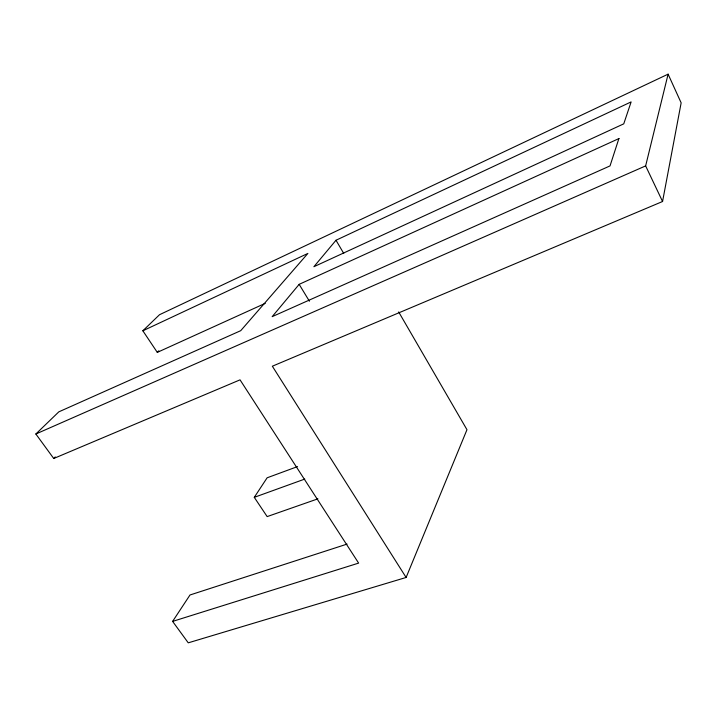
<?xml version="1.0" encoding="UTF-8"?>
<svg xmlns="http://www.w3.org/2000/svg" width="717" height="717" viewBox="0 0 717 717"><rect width="100%" height="100%" fill="white"/><g stroke="black" fill="none" stroke-linecap="round" stroke-linejoin="round"><path stroke-width="1.08" d="M347.073 544.095L189.996 594.985L172.609 621.397L188.257 642.835L406.118 577.463L272.343 366.217L662.562 201.504L681.15 102.854L668.101 74.165L159.515 314.718L142.853 330.788L157.292 352.379L265.236 303.354M662.562 201.504L645.641 165.896L668.101 74.165M618.888 138.587L610.024 165.905L272.164 316.654L299.159 284.344L619.067 138.506M406.118 577.463L466.973 429.707L398.67 311.931M317.909 498.835L267.154 516.598L254.275 497.338L267.127 477.8L297.546 466.588M336.004 240.249L313.894 266.715L623.754 123.844L631.13 101.904L336.004 240.249L343.73 253.415M142.853 330.788L307.88 253.433L240.724 330.68L58.812 411.854L35.85 434L53.73 458.495L55.254 456.926M157.292 352.379L158.833 350.801M35.85 434L645.641 165.896M53.73 458.495L240.043 379.849L358.634 563.105L172.609 621.397M254.275 497.338L304.761 479.081M299.159 284.344L309.403 301.212"/></g></svg>
